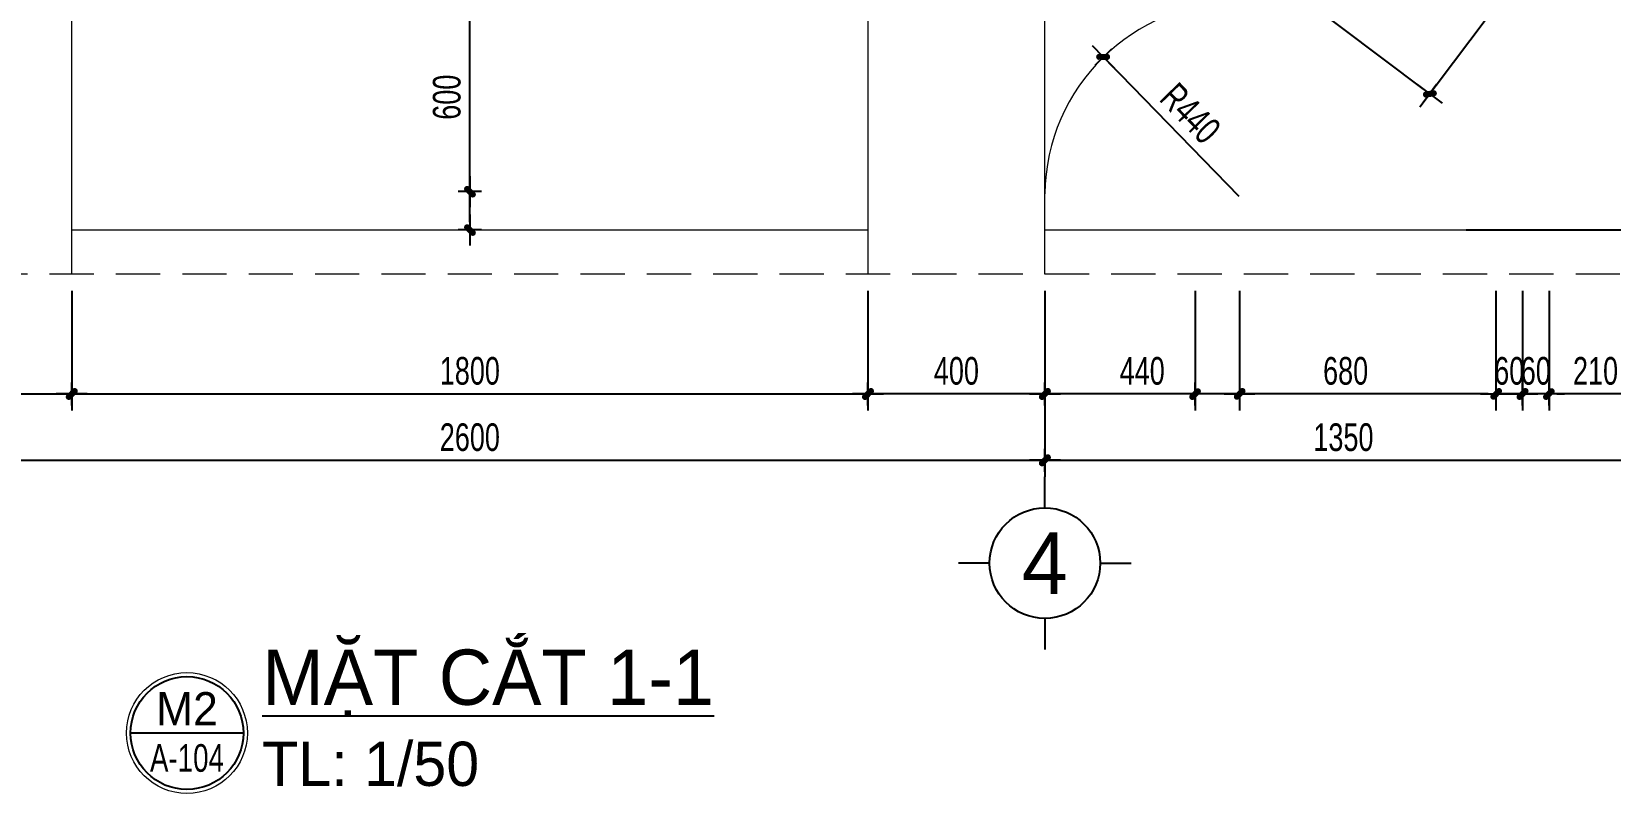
# Model space of a CAD drawing. Header units: inches. Extents: x 88947 to 296847, y 35049 to 161062.
# Drawn here: x 275924 to 279494, y 135145 to 136867 of the extents above; entities that cross this region are included whole.
import ezdxf
from ezdxf.enums import TextEntityAlignment as Align

# ---------------------------------------------------------------- set-up
doc = ezdxf.new("R2010")
doc.units = ezdxf.units.IN
doc.header["$MEASUREMENT"] = 0
doc.header["$PDMODE"] = 1
for name, pattern in [('ACAD_ISO03W100', [30, 12, -18]), ('CENTER', [50.8, 31.75, -6.35, 6.35, -6.35]), ('DASHED', [0.75, 0.5, -0.25])]:
    doc.linetypes.add(name, pattern=pattern)
for name, color, linetype, lineweight in [('A-Dims', 145, 'Continuous', 25), ('DIM', 7, 'Continuous', 25), ('GHICHU', 40, 'Continuous', 18), ('KHUNG 2', 144, 'Continuous', 18), ('KY HIEU', 4, 'Continuous', 25), ('THAY', 3, 'Continuous', 18), ('TRUC', 252, 'ACAD_ISO03W100', 13)]:
    doc.layers.add(name, color=color, linetype=linetype, lineweight=lineweight)
doc.layers.add('NHO', color=8, linetype='Continuous')
doc.layers.add('text', color=2, linetype='Continuous')
doc.styles.add('FRANKO', font='VFRANKO.TTF')
doc.styles.add('TAS-MTEXT', font='VAVOB.TTF', dxfattribs={"width": 0.75})
doc.styles.add('VHELVEN', font='VHELVEN.TTF')
doc.styles.add('VNI-HELVE-CONDENSE', font='VNARIAL.TTF', dxfattribs={"width": 0.7})
doc.dimstyles.new('TAS-50', dxfattribs={"dimscale": 25, "dimtxt": 2.5, "dimasz": 0.7, "dimexe": 1.5, "dimexo": 1.5, "dimgap": 0.8, "dimtad": 1, "dimdec": 0, "dimzin": 3, "dimdsep": 46, "dimtxsty": 'VNI-HELVE-CONDENSE', "dimblk": 'TICK', "dimcen": 2.5, "dimclrt": 71, "dimazin": 2, "dimtfac": 0.75, "dimtdec": 0, "dimtix": 1, "dimtmove": 2, "dimatfit": 2, "dimldrblk": 'TICK123', "dimfxl": 1.5, "dimtolj": 1, "dimtzin": 0, "dimarcsym": 0})

# ---------------------------------------------------------------- blocks, each defined once
blk = doc.blocks.new('TICK')
at = {"layer": 'A-Dims', "color": 1}
for p, q in [((-2, 0), (2, 0)), ((0, 1.5), (0, -1.5))]:
    blk.add_line(p, q, dxfattribs=at)
at = {"layer": 'A-Dims', "color": 1, "const_width": 0.788}
blk.add_lwpolyline([(-0.33, -0.35), (0.38, 0.38)], dxfattribs=at)
at = {"layer": 'A-Dims', "color": 1, "const_width": 0.394}
for points in [[(0.24, 0.52, -0.414214), (0.52, 0.52, -1)], [(0.52, 0.52, -0.414214), (0.52, 0.24, -1)], [(-0.47, -0.21, 0.414214), (-0.47, -0.49, 1)], [(-0.47, -0.49, 0.414214), (-0.19, -0.49, 1)]]:
    blk.add_lwpolyline(points, format="xyb", dxfattribs=at)
blk = doc.blocks.new('*D2111')
at = {"layer": 'Defpoints', "color": 0}
for p in [(275615, 136319), (276015, 136319), (276015, 136047.9)]:
    blk.add_point(p, dxfattribs=at)
at = {"layer": 'DIM', "color": 0, "lineweight": -2}
for p, q in [((275615, 136281.5), (275615, 136010.4)), ((276015, 136281.5), (276015, 136010.4)), ((275632.5, 136047.9), (275997.5, 136047.9))]:
    blk.add_line(p, q, dxfattribs=at)
at = {"layer": 'DIM', "color": 0, "lineweight": -2, "xscale": 17.5, "yscale": 17.5, "zscale": 17.5, "rotation": 180}
blk.add_blockref('TICK', (275615, 136047.9), dxfattribs=at)
at = {"layer": 'DIM', "color": 0, "lineweight": -2, "xscale": 17.5, "yscale": 17.5, "zscale": 17.5}
blk.add_blockref('TICK', (276015, 136047.9), dxfattribs=at)
at = {"layer": 'DIM', "color": 71, "insert": (275815, 136099.8), "char_height": 62.5, "attachment_point": 5, "style": 'VNI-HELVE-CONDENSE'}
blk.add_mtext('\\A1;400', dxfattribs=at)
blk = doc.blocks.new('TICK123')
at = {"layer": 'A-Dims', "color": 1}
blk.add_lwpolyline([(0.05, 0, 0, 0.84, 0), (-2.11, 0, 8.4, 8.4, 0)], format="xyseb", dxfattribs=at)
blk = doc.blocks.new('*D2112')
at = {"layer": 'Defpoints', "color": 0}
for p in [(276015, 136319), (277815, 136319), (277815, 136047.9)]:
    blk.add_point(p, dxfattribs=at)
at = {"layer": 'DIM', "color": 0, "lineweight": -2}
for p, q in [((276015, 136281.5), (276015, 136010.4)), ((277815, 136281.5), (277815, 136010.4)), ((276032.5, 136047.9), (277797.5, 136047.9))]:
    blk.add_line(p, q, dxfattribs=at)
at = {"layer": 'DIM', "color": 0, "lineweight": -2, "xscale": 17.5, "yscale": 17.5, "zscale": 17.5, "rotation": 180}
blk.add_blockref('TICK', (276015, 136047.9), dxfattribs=at)
at = {"layer": 'DIM', "color": 0, "lineweight": -2, "xscale": 17.5, "yscale": 17.5, "zscale": 17.5}
blk.add_blockref('TICK', (277815, 136047.9), dxfattribs=at)
at = {"layer": 'DIM', "color": 71, "insert": (276915, 136099.8), "char_height": 62.5, "attachment_point": 5, "style": 'VNI-HELVE-CONDENSE'}
blk.add_mtext('\\A1;1800', dxfattribs=at)
blk = doc.blocks.new('*D2113')
at = {"layer": 'Defpoints', "color": 0}
for p in [(279354.8, 136319), (279564.9, 136319), (279354.8, 136047.9)]:
    blk.add_point(p, dxfattribs=at)
at = {"layer": 'DIM', "color": 0, "lineweight": -2}
for p, q in [((279354.8, 136281.5), (279354.8, 136010.4)), ((279564.9, 136281.5), (279564.9, 136010.4)), ((279547.4, 136047.9), (279372.3, 136047.9))]:
    blk.add_line(p, q, dxfattribs=at)
at = {"layer": 'DIM', "color": 0, "lineweight": -2, "xscale": 17.5, "yscale": 17.5, "zscale": 17.5, "rotation": 180}
blk.add_blockref('TICK', (279354.8, 136047.9), dxfattribs=at)
at = {"layer": 'DIM', "color": 0, "lineweight": -2, "xscale": 17.5, "yscale": 17.5, "zscale": 17.5}
blk.add_blockref('TICK', (279564.9, 136047.9), dxfattribs=at)
at = {"layer": 'DIM', "color": 71, "insert": (279459.9, 136099.8), "char_height": 62.5, "attachment_point": 5, "style": 'VNI-HELVE-CONDENSE'}
blk.add_mtext('\\A1;210', dxfattribs=at)
blk = doc.blocks.new('*D2114')
at = {"layer": 'Defpoints', "color": 0}
for p in [(279294.8, 136319), (279354.8, 136319), (279294.8, 136047.9)]:
    blk.add_point(p, dxfattribs=at)
at = {"layer": 'DIM', "color": 0, "lineweight": -2}
for p, q in [((279294.8, 136281.5), (279294.8, 136010.4)), ((279354.8, 136281.5), (279354.8, 136010.4)), ((279277.3, 136047.9), (279259.8, 136047.9)), ((279354.8, 136047.9), (279294.8, 136047.9)), ((279372.3, 136047.9), (279389.8, 136047.9))]:
    blk.add_line(p, q, dxfattribs=at)
at = {"layer": 'DIM', "color": 0, "lineweight": -2, "xscale": 17.5, "yscale": 17.5, "zscale": 17.5}
blk.add_blockref('TICK', (279294.8, 136047.9), dxfattribs=at)
at = {"layer": 'DIM', "color": 0, "lineweight": -2, "xscale": 17.5, "yscale": 17.5, "zscale": 17.5, "rotation": 180}
blk.add_blockref('TICK', (279354.8, 136047.9), dxfattribs=at)
at = {"layer": 'DIM', "color": 71, "insert": (279324.8, 136099.8), "char_height": 62.5, "attachment_point": 5, "style": 'VNI-HELVE-CONDENSE'}
blk.add_mtext('\\A1;60', dxfattribs=at)
blk = doc.blocks.new('*D2115')
at = {"layer": 'Defpoints', "color": 0}
for p in [(279234.8, 136319), (279294.8, 136319), (279234.8, 136047.9)]:
    blk.add_point(p, dxfattribs=at)
at = {"layer": 'DIM', "color": 0, "lineweight": -2}
for p, q in [((279234.8, 136281.5), (279234.8, 136010.4)), ((279294.8, 136281.5), (279294.8, 136010.4)), ((279217.3, 136047.9), (279199.8, 136047.9)), ((279294.8, 136047.9), (279234.8, 136047.9)), ((279312.3, 136047.9), (279329.8, 136047.9))]:
    blk.add_line(p, q, dxfattribs=at)
at = {"layer": 'DIM', "color": 0, "lineweight": -2, "xscale": 17.5, "yscale": 17.5, "zscale": 17.5}
blk.add_blockref('TICK', (279234.8, 136047.9), dxfattribs=at)
at = {"layer": 'DIM', "color": 0, "lineweight": -2, "xscale": 17.5, "yscale": 17.5, "zscale": 17.5, "rotation": 180}
blk.add_blockref('TICK', (279294.8, 136047.9), dxfattribs=at)
at = {"layer": 'DIM', "color": 71, "insert": (279264.8, 136099.8), "char_height": 62.5, "attachment_point": 5, "style": 'VNI-HELVE-CONDENSE'}
blk.add_mtext('\\A1;60', dxfattribs=at)
blk = doc.blocks.new('*D2116')
at = {"layer": 'Defpoints', "color": 0}
for p in [(278555, 136319), (279234.8, 136319), (278555, 136047.9)]:
    blk.add_point(p, dxfattribs=at)
at = {"layer": 'DIM', "color": 0, "lineweight": -2}
for p, q in [((278555, 136281.5), (278555, 136010.4)), ((279234.8, 136281.5), (279234.8, 136010.4)), ((279217.3, 136047.9), (278572.5, 136047.9))]:
    blk.add_line(p, q, dxfattribs=at)
at = {"layer": 'DIM', "color": 0, "lineweight": -2, "xscale": 17.5, "yscale": 17.5, "zscale": 17.5, "rotation": 180}
blk.add_blockref('TICK', (278555, 136047.9), dxfattribs=at)
at = {"layer": 'DIM', "color": 0, "lineweight": -2, "xscale": 17.5, "yscale": 17.5, "zscale": 17.5}
blk.add_blockref('TICK', (279234.8, 136047.9), dxfattribs=at)
at = {"layer": 'DIM', "color": 71, "insert": (278894.9, 136099.8), "char_height": 62.5, "attachment_point": 5, "style": 'VNI-HELVE-CONDENSE'}
blk.add_mtext('\\A1;680', dxfattribs=at)
blk = doc.blocks.new('*D2117')
at = {"layer": 'Defpoints', "color": 0}
for p in [(278215, 136319), (278655, 136319), (278215, 136047.9)]:
    blk.add_point(p, dxfattribs=at)
at = {"layer": 'DIM', "color": 0, "lineweight": -2}
for p, q in [((278215, 136281.5), (278215, 136010.4)), ((278655, 136281.5), (278655, 136010.4)), ((278637.5, 136047.9), (278232.5, 136047.9))]:
    blk.add_line(p, q, dxfattribs=at)
at = {"layer": 'DIM', "color": 0, "lineweight": -2, "xscale": 17.5, "yscale": 17.5, "zscale": 17.5, "rotation": 180}
blk.add_blockref('TICK', (278215, 136047.9), dxfattribs=at)
at = {"layer": 'DIM', "color": 0, "lineweight": -2, "xscale": 17.5, "yscale": 17.5, "zscale": 17.5}
blk.add_blockref('TICK', (278655, 136047.9), dxfattribs=at)
at = {"layer": 'DIM', "color": 71, "insert": (278435, 136099.8), "char_height": 62.5, "attachment_point": 5, "style": 'VNI-HELVE-CONDENSE'}
blk.add_mtext('\\A1;440', dxfattribs=at)
blk = doc.blocks.new('*D2118')
at = {"layer": 'Defpoints', "color": 0}
for p in [(277815, 136319), (278215, 136319), (277815, 136047.9)]:
    blk.add_point(p, dxfattribs=at)
at = {"layer": 'DIM', "color": 0, "lineweight": -2}
for p, q in [((277815, 136281.5), (277815, 136010.4)), ((278215, 136281.5), (278215, 136010.4)), ((278197.5, 136047.9), (277832.5, 136047.9))]:
    blk.add_line(p, q, dxfattribs=at)
at = {"layer": 'DIM', "color": 0, "lineweight": -2, "xscale": 17.5, "yscale": 17.5, "zscale": 17.5, "rotation": 180}
blk.add_blockref('TICK', (277815, 136047.9), dxfattribs=at)
at = {"layer": 'DIM', "color": 0, "lineweight": -2, "xscale": 17.5, "yscale": 17.5, "zscale": 17.5}
blk.add_blockref('TICK', (278215, 136047.9), dxfattribs=at)
at = {"layer": 'DIM', "color": 71, "insert": (278015, 136099.8), "char_height": 62.5, "attachment_point": 5, "style": 'VNI-HELVE-CONDENSE'}
blk.add_mtext('\\A1;400', dxfattribs=at)
blk = doc.blocks.new('*D2120')
at = {"layer": 'Defpoints', "color": 0}
for p in [(278215, 136319), (275615, 136169), (278215, 135897.9)]:
    blk.add_point(p, dxfattribs=at)
at = {"layer": 'DIM', "color": 0, "lineweight": -2}
for p, q in [((278215, 136281.5), (278215, 135860.4)), ((275615, 136131.5), (275615, 135860.4)), ((275632.5, 135897.9), (278197.5, 135897.9))]:
    blk.add_line(p, q, dxfattribs=at)
at = {"layer": 'DIM', "color": 0, "lineweight": -2, "xscale": 17.5, "yscale": 17.5, "zscale": 17.5, "rotation": 180}
blk.add_blockref('TICK', (275615, 135897.9), dxfattribs=at)
at = {"layer": 'DIM', "color": 0, "lineweight": -2, "xscale": 17.5, "yscale": 17.5, "zscale": 17.5}
blk.add_blockref('TICK', (278215, 135897.9), dxfattribs=at)
at = {"layer": 'DIM', "color": 71, "insert": (276915, 135949.8), "char_height": 62.5, "attachment_point": 5, "style": 'VNI-HELVE-CONDENSE'}
blk.add_mtext('\\A1;2600', dxfattribs=at)
blk = doc.blocks.new('*D2121')
at = {"layer": 'Defpoints', "color": 0}
for p in [(278215, 136319), (279564.9, 136319), (279564.9, 135897.9)]:
    blk.add_point(p, dxfattribs=at)
at = {"layer": 'DIM', "color": 0, "lineweight": -2}
for p, q in [((278215, 136281.5), (278215, 135860.4)), ((279564.9, 136281.5), (279564.9, 135860.4)), ((278232.5, 135897.9), (279547.4, 135897.9))]:
    blk.add_line(p, q, dxfattribs=at)
at = {"layer": 'DIM', "color": 0, "lineweight": -2, "xscale": 17.5, "yscale": 17.5, "zscale": 17.5, "rotation": 180}
blk.add_blockref('TICK', (278215, 135897.9), dxfattribs=at)
at = {"layer": 'DIM', "color": 0, "lineweight": -2, "xscale": 17.5, "yscale": 17.5, "zscale": 17.5}
blk.add_blockref('TICK', (279564.9, 135897.9), dxfattribs=at)
at = {"layer": 'DIM', "color": 71, "insert": (278889.9, 135949.8), "char_height": 62.5, "attachment_point": 5, "style": 'VNI-HELVE-CONDENSE'}
blk.add_mtext('\\A1;1350', dxfattribs=at)
blk = doc.blocks.new('*D2139')
at = {"layer": 'Defpoints', "color": 0}
for p in [(278347.2, 136810), (278654.1, 136494.7)]:
    blk.add_point(p, dxfattribs=at)
at = {"layer": 'DIM', "color": 0, "lineweight": -2}
blk.add_line((278654.1, 136494.7), (278359.4, 136797.5), dxfattribs=at)
at = {"layer": 'DIM', "color": 0, "lineweight": -2, "xscale": 17.5, "yscale": 17.5, "zscale": 17.5, "rotation": 134.2282930404623}
blk.add_blockref('TICK', (278347.2, 136810), dxfattribs=at)
at = {"layer": 'DIM', "color": 71, "insert": (278544, 136682.3), "char_height": 62.5, "attachment_point": 5, "rotation": 314.2283, "style": 'VNI-HELVE-CONDENSE'}
blk.add_mtext('\\A1;R440', dxfattribs=at)
blk = doc.blocks.new('TRUCCOT')
for p, q in [((0, -140), (0, 0)), ((-250, -390), (-390, -390)), ((250, -390), (390, -390)), ((0, -640), (0, -780))]:
    blk.add_line(p, q)
blk.add_circle((0, -390), 250)
at = {"layer": 'GHICHU', "style": 'VHELVEN'}
blk.add_attdef('TRUC', text='', height=280, dxfattribs=at).set_placement((0, -390), align=Align.MIDDLE_CENTER)
blk = doc.blocks.new('*D2140')
at = {"layer": 'Defpoints', "color": 0}
for p in [(276915, 138923.3), (277184.9, 138565.1), (274475.1, 137084.7)]:
    blk.add_point(p, dxfattribs=at)
at = {"layer": 'DIM', "color": 0, "lineweight": -2}
for p, q in [((276937.5, 138893.3), (277207.4, 138535.1)), ((274759, 136737.1), (277170.9, 138554.6)), ((274497.7, 137054.7), (274767.6, 136696.6))]:
    blk.add_line(p, q, dxfattribs=at)
at = {"layer": 'DIM', "color": 0, "lineweight": -2, "xscale": 17.5, "yscale": 17.5, "zscale": 17.5}
for p, rotation in [((277184.9, 138565.1), 37.00011151580892), ((274745, 136726.5), 217.000111515809)]:
    blk.add_blockref('TICK', p, dxfattribs=dict(at, rotation=rotation))
at = {"layer": 'DIM', "color": 71, "insert": (275933.7, 137687.3), "char_height": 62.5, "attachment_point": 5, "rotation": 37.0001, "style": 'VNI-HELVE-CONDENSE'}
blk.add_mtext('\\A1;3055', dxfattribs=at)
blk = doc.blocks.new('*D2141')
at = {"layer": 'Defpoints', "color": 0}
for p in [(276915, 138923.3), (276645.1, 138565.1), (279354.8, 137084.7)]:
    blk.add_point(p, dxfattribs=at)
at = {"layer": 'DIM', "color": 0, "lineweight": -2}
for p, q in [((276892.4, 138893.3), (276622.5, 138535.1)), ((279070.9, 136737.1), (276659, 138554.6)), ((279332.2, 137054.7), (279062.3, 136696.6))]:
    blk.add_line(p, q, dxfattribs=at)
at = {"layer": 'DIM', "color": 0, "lineweight": -2, "xscale": 17.5, "yscale": 17.5, "zscale": 17.5}
for p, rotation in [((276645.1, 138565.1), 142.9998884841911), ((279084.9, 136726.5), 322.9998884841911)]:
    blk.add_blockref('TICK', p, dxfattribs=dict(at, rotation=rotation))
at = {"layer": 'DIM', "color": 71, "insert": (277896.2, 137687.3), "char_height": 62.5, "attachment_point": 5, "rotation": 322.9999, "style": 'VNI-HELVE-CONDENSE'}
blk.add_mtext('\\A1;3055', dxfattribs=at)
blk = doc.blocks.new('*D2142')
at = {"layer": 'Defpoints', "color": 0}
for p in [(276915, 137019), (276915, 137019), (276915, 136419)]:
    blk.add_point(p, dxfattribs=at)
at = {"layer": 'DIM', "color": 0, "lineweight": -2}
blk.add_line((276915, 136436.5), (276915, 137001.5), dxfattribs=at)
at = {"layer": 'DIM', "color": 0, "lineweight": -2, "xscale": 17.5, "yscale": 17.5, "zscale": 17.5}
for p, rotation in [((276915, 137019), 90), ((276915, 136419), 270)]:
    blk.add_blockref('TICK', p, dxfattribs=dict(at, rotation=rotation))
at = {"layer": 'DIM', "color": 71, "insert": (276863.1, 136719), "char_height": 62.5, "attachment_point": 5, "rotation": 90, "style": 'VNI-HELVE-CONDENSE'}
blk.add_mtext('\\A1;600', dxfattribs=at)
blk = doc.blocks.new('*D2167')
at = {"layer": 'Defpoints', "color": 0}
for p in [(279129.8, 138019), (279129.8, 136419), (279548.6, 136419)]:
    blk.add_point(p, dxfattribs=at)
at = {"layer": 'DIM', "color": 0, "lineweight": -2}
for p, q in [((279167.3, 138019), (279586.1, 138019)), ((279548.6, 138001.5), (279548.6, 136436.5)), ((279167.3, 136419), (279586.1, 136419))]:
    blk.add_line(p, q, dxfattribs=at)
at = {"layer": 'DIM', "color": 0, "lineweight": -2, "xscale": 17.5, "yscale": 17.5, "zscale": 17.5}
for p, rotation in [((279548.6, 138019), 90), ((279548.6, 136419), 270)]:
    blk.add_blockref('TICK', p, dxfattribs=dict(at, rotation=rotation))
at = {"layer": 'DIM', "color": 71, "insert": (279496.7, 137219), "char_height": 62.5, "attachment_point": 5, "rotation": 90, "style": 'VNI-HELVE-CONDENSE'}
blk.add_mtext('\\A1;1600', dxfattribs=at)
blk = doc.blocks.new('*D2171')
at = {"layer": 'Defpoints', "color": 0}
for p in [(276915, 137505.7), (276915, 137505.7), (276915, 136505.7)]:
    blk.add_point(p, dxfattribs=at)
at = {"layer": 'DIM', "color": 0, "lineweight": -2}
blk.add_line((276915, 136523.2), (276915, 137488.2), dxfattribs=at)
at = {"layer": 'DIM', "color": 0, "lineweight": -2, "xscale": 17.5, "yscale": 17.5, "zscale": 17.5}
for p, rotation in [((276915, 137505.7), 90), ((276915, 136505.7), 270)]:
    blk.add_blockref('TICK', p, dxfattribs=dict(at, rotation=rotation))
at = {"layer": 'DIM', "color": 71, "insert": (276863.1, 137005.7), "char_height": 62.5, "attachment_point": 5, "rotation": 90, "style": 'VNI-HELVE-CONDENSE'}
blk.add_mtext('\\A1;1000', dxfattribs=at)

msp = doc.modelspace()

# ---------------------------------------------------------------- linework, layer by layer
at = {"layer": 'KHUNG 2', "linetype": 'DASHED', "ltscale": 200}
msp.add_lwpolyline([(274015, 139524.1), (279815, 139524.1), (279815, 136319), (274015, 136319)], close=True, dxfattribs=at)
at = {"layer": 'KY HIEU'}
msp.add_line((276402.9, 135281.2), (276147.9, 135281.2), dxfattribs=at)
at = {"layer": 'KY HIEU', "const_width": 2.75}
msp.add_lwpolyline([(276148, 135281.2, 1), (276402.7, 135281.2, 1)], format="xyb", close=True, dxfattribs=at)
at = {"layer": 'NHO'}
msp.add_circle((276275.4, 135281.2), 127.5, dxfattribs=at)
at = {"layer": 'THAY'}
for points in [[(276015, 136319), (276015, 137019), (277815, 137019), (277815, 136319)], [(278215, 136319), (278215, 136500.7)], [(276015, 136419), (277815, 136419)], [(278215, 136419), (279715, 136419), (279715, 136319)]]:
    msp.add_lwpolyline(points, dxfattribs=at)
at = {"layer": 'THAY', "color": 8}
msp.add_circle((276275.4, 135281.2), 136.6, dxfattribs=at)
at = {"layer": 'THAY'}
msp.add_arc((278654.1, 136495.5), 439.2, 89.886, 179.3274, dxfattribs=at)
at = {"layer": 'TRUC', "linetype": 'CENTER', "ltscale": 20}
msp.add_lwpolyline([(278215, 136319), (278215, 139524.1)], dxfattribs=at)

# ---------------------------------------------------------------- block references
at = {"layer": 'DIM'}
ref = msp.add_blockref('TRUCCOT', (278215, 135860.4), dxfattribs=dict(at, xscale=0.5, yscale=0.5, zscale=0.5))
ref.add_attrib('TRUC', '4', dxfattribs={"layer": 'GHICHU', "height": 140, "style": 'FRANKO'}).set_placement((278215, 135665.4), align=Align.MIDDLE_CENTER)

# ---------------------------------------------------------------- texts
at = {"layer": 'text', "style": 'FRANKO'}
msp.add_text('M2', height=75, dxfattribs=at).set_placement((276275.5, 135298.7), align=Align.CENTER)
at = {"layer": 'text', "style": 'TAS-MTEXT', "width": 0.75}
msp.add_text('A-104', height=62.5, dxfattribs=at).set_placement((276275.5, 135193.6), align=Align.CENTER)
at = {"layer": 'text', "insert": (276445.4, 135470), "char_height": 125, "width": 5864.249, "attachment_point": 1, "style": 'FRANKO'}
msp.add_mtext('{\\LMAËT CAÉT 1-1  \\P\\H0.8x;\\lTL: 1/50}', dxfattribs=at)

# ---------------------------------------------------------------- dimensions: what is measured, and where the dimension line sits
at = {"layer": 'DIM'}
for p1, distance, picture, middle in [((274475.1, 137084.7), -448.5, '*D2140', (275933.7, 137687.3)), ((279354.8, 137084.7), 448.5, '*D2141', (277896.2, 137687.3))]:
    dim = msp.add_aligned_dim(p1=p1, p2=(276915, 138923.3), distance=distance, dimstyle='TAS-50', dxfattribs=at)
    dim.commit()
    dim.dimension.update_dxf_attribs({"geometry": picture, "text_midpoint": middle})
for base, p1, p2, angle, picture, middle in [((279548.6, 136419), (279129.8, 138019), (279129.8, 136419), 90, '*D2167', (279496.7, 137219)), ((276915, 137505.7), (276915, 136505.7), (276915, 137505.7), 90, '*D2171', (276863.1, 137005.7)), ((276915, 137019), (276915, 136419), (276915, 137019), 90, '*D2142', (276863.1, 136719)), ((277815, 136047.9), (278215, 136319), (277815, 136319), 180, '*D2118', (278015, 136099.8)), ((278215, 136047.9), (278655, 136319), (278215, 136319), 180, '*D2117', (278435, 136099.8)), ((278555, 136047.9), (279234.8, 136319), (278555, 136319), 180, '*D2116', (278894.9, 136099.8)), ((279234.8, 136047.9), (279294.8, 136319), (279234.8, 136319), 180, '*D2115', (279264.8, 136099.8)), ((279294.8, 136047.9), (279354.8, 136319), (279294.8, 136319), 180, '*D2114', (279324.8, 136099.8)), ((279354.8, 136047.9), (279564.9, 136319), (279354.8, 136319), 180, '*D2113', (279459.9, 136099.8))]:
    dim = msp.add_linear_dim(base=base, p1=p1, p2=p2, angle=angle, dimstyle='TAS-50', dxfattribs=at)
    dim.commit()
    dim.dimension.update_dxf_attribs({"geometry": picture, "text_midpoint": middle})
dim = msp.add_radius_dim(center=(278654.1, 136494.7), mpoint=(278347.2, 136810), dimstyle='TAS-50', dxfattribs=at)
dim.commit()
dim.dimension.update_dxf_attribs({"geometry": '*D2139', "text_midpoint": (278544, 136682.3)})
for base, p1, p2, picture, middle in [((276015, 136047.9), (275615, 136319), (276015, 136319), '*D2111', (275815, 136099.8)), ((278215, 135897.9), (275615, 136169), (278215, 136319), '*D2120', (276915, 135949.8)), ((277815, 136047.9), (276015, 136319), (277815, 136319), '*D2112', (276915, 136099.8)), ((279564.9, 135897.9), (278215, 136319), (279564.9, 136319), '*D2121', (278889.9, 135949.8))]:
    dim = msp.add_linear_dim(base=base, p1=p1, p2=p2, dimstyle='TAS-50', dxfattribs=at)
    dim.commit()
    dim.dimension.update_dxf_attribs({"geometry": picture, "text_midpoint": middle})

doc.saveas('drawing.dxf')
